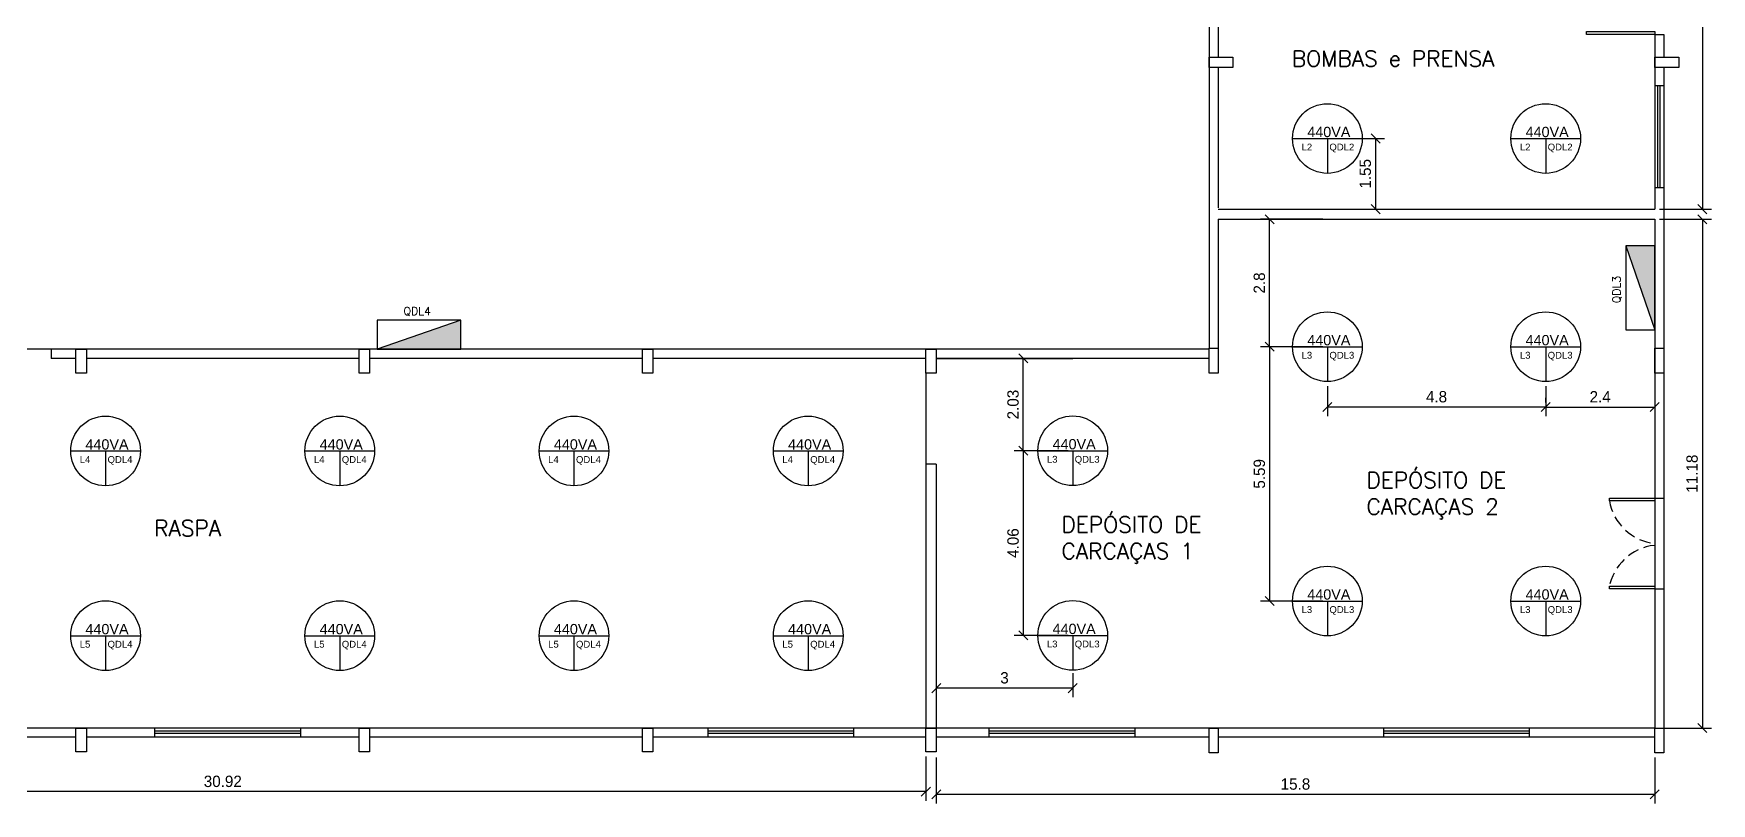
# Model space of a CAD drawing. Extents: x 196 to 565, y -49 to 207.
# Drawn here: x 303.82 to 340.72, y 12.34 to 29.26 of the extents above; entities that cross this region are included whole.
import ezdxf

# ---------------------------------------------------------------- set-up
doc = ezdxf.new("R2010")
doc.units = 0
doc.header["$MEASUREMENT"] = 0
doc.linetypes.add('DASHED2', pattern=[0.375, 0.25, -0.125])
doc.layers.get('0').update_dxf_attribs({"linetype": 'CONTINUOUS'})
doc.layers.get('DEFPOINTS').update_dxf_attribs({"linetype": 'CONTINUOUS'})
for name, color, linetype in [('_ARQ', 5, 'CONTINUOUS'), ('_ARQ-TEXTO', 4, 'CONTINUOUS'), ('_COTAS', 4, 'CONTINUOUS'), ('_ELT-LUMINARIAS', 3, 'CONTINUOUS'), ('_ELT-MÁQUINAS', 3, 'CONTINUOUS'), ('_ELT-PONTO', 2, 'CONTINUOUS'), ('_ELT-PONTO-TEXTO', 4, 'CONTINUOUS')]:
    doc.layers.add(name, color=color, linetype=linetype)
doc.styles.add('ARIAL', font='arial.ttf')
doc.styles.add('ROMANS', font='romans')
doc.dimstyles.new('LUMINOTECNICO', dxfattribs={"dimscale": 0, "dimtxt": 0.25, "dimasz": 0.2, "dimexe": 0.2, "dimexo": 0.1, "dimgap": 0.1, "dimtad": 1, "dimdsep": 46, "dimtxsty": 'Standard', "dimblk1": 'OBLIQUE', "dimblk2": 'OBLIQUE', "dimsah": 1, "dimcen": 0.2, "dimadec": 1, "dimazin": 0, "dimtfac": 1, "dimtmove": 0, "dimatfit": 3, "dimldrblk": 'OBLIQUE', "dimfxl": 1, "dimtolj": 1, "dimtzin": 0, "dimarcsym": 0})

# ---------------------------------------------------------------- blocks, each defined once
blk = doc.blocks.new('_OBLIQUE')
at = {"color": 0, "linetype": 'ByBlock'}
blk.add_line((-0.5, -0.5), (0.5, 0.5), dxfattribs=at)
blk = doc.blocks.new('*D31')
at = {"layer": '_COTAS', "color": 0, "linetype": 'Continuous', "lineweight": -2, "transparency": 16777216}
for p, q in [((339.573, 34.682), (340.718, 34.682)), ((340.518, 34.682), (340.518, 25.4)), ((339.573, 25.4), (340.718, 25.4))]:
    blk.add_line(p, q, dxfattribs=at)
at = {"layer": 'DEFPOINTS', "color": 0, "linetype": 'Continuous', "transparency": 16777216}
for p in [(339.473, 34.682), (339.473, 25.4), (340.518, 25.4)]:
    blk.add_point(p, dxfattribs=at)
at = {"layer": '_COTAS', "color": 0, "linetype": 'Continuous', "lineweight": -2, "transparency": 16777216, "xscale": 0.2, "yscale": 0.2, "zscale": 0.2}
for p, rotation in [((340.518, 34.682), 90), ((340.518, 25.4), 270)]:
    blk.add_blockref('_OBLIQUE', p, dxfattribs=dict(at, rotation=rotation))
at = {"layer": '_COTAS', "color": 0, "linetype": 'Continuous', "transparency": 16777216, "insert": (340.293, 30.041), "char_height": 0.25, "attachment_point": 5, "rotation": 90}
blk.add_mtext('\\A1;9.28', dxfattribs=at)
blk = doc.blocks.new('*D32')
at = {"layer": '_COTAS', "color": 0, "linetype": 'Continuous', "lineweight": -2, "transparency": 16777216}
for p, q in [((339.573, 25.176), (340.718, 25.176)), ((340.518, 25.176), (340.518, 13.994)), ((339.57, 13.994), (340.718, 13.994))]:
    blk.add_line(p, q, dxfattribs=at)
at = {"layer": 'DEFPOINTS', "color": 0, "linetype": 'Continuous', "transparency": 16777216}
for p in [(339.473, 25.176), (339.47, 13.994), (340.518, 13.994)]:
    blk.add_point(p, dxfattribs=at)
at = {"layer": '_COTAS', "color": 0, "linetype": 'Continuous', "lineweight": -2, "transparency": 16777216, "xscale": 0.2, "yscale": 0.2, "zscale": 0.2}
for p, rotation in [((340.518, 25.176), 90), ((340.518, 13.994), 270)]:
    blk.add_blockref('_OBLIQUE', p, dxfattribs=dict(at, rotation=rotation))
at = {"layer": '_COTAS', "color": 0, "linetype": 'Continuous', "transparency": 16777216, "insert": (340.293, 19.585), "char_height": 0.25, "attachment_point": 5, "rotation": 90}
blk.add_mtext('\\A1;11.18', dxfattribs=at)
blk = doc.blocks.new('*D22')
at = {"layer": '_COTAS', "color": 0, "linetype": 'Continuous', "lineweight": -2, "transparency": 16777216}
for p, q in [((323.673, 13.346), (323.673, 12.336)), ((339.47, 13.346), (339.47, 12.336)), ((339.47, 12.536), (323.673, 12.536))]:
    blk.add_line(p, q, dxfattribs=at)
at = {"layer": 'DEFPOINTS', "color": 0, "linetype": 'Continuous', "transparency": 16777216}
for p in [(323.673, 13.446), (339.47, 13.446), (323.673, 12.536)]:
    blk.add_point(p, dxfattribs=at)
at = {"layer": '_COTAS', "color": 0, "linetype": 'Continuous', "lineweight": -2, "transparency": 16777216, "xscale": 0.2, "yscale": 0.2, "zscale": 0.2, "rotation": 180}
blk.add_blockref('_OBLIQUE', (323.673, 12.536), dxfattribs=at)
at = {"layer": '_COTAS', "color": 0, "linetype": 'Continuous', "lineweight": -2, "transparency": 16777216, "xscale": 0.2, "yscale": 0.2, "zscale": 0.2}
blk.add_blockref('_OBLIQUE', (339.47, 12.536), dxfattribs=at)
at = {"layer": '_COTAS', "color": 0, "linetype": 'Continuous', "transparency": 16777216, "insert": (331.571, 12.761), "char_height": 0.25, "attachment_point": 5}
blk.add_mtext('\\A1;15.8', dxfattribs=at)
blk = doc.blocks.new('*D23')
at = {"layer": '_COTAS', "color": 0, "linetype": 'Continuous', "lineweight": -2, "transparency": 16777216}
for p, q in [((292.527, 13.37), (292.527, 12.395)), ((323.444, 13.37), (323.444, 12.395)), ((323.444, 12.595), (292.527, 12.595))]:
    blk.add_line(p, q, dxfattribs=at)
at = {"layer": 'DEFPOINTS', "color": 0, "linetype": 'Continuous', "transparency": 16777216}
for p in [(292.527, 13.47), (323.444, 13.47), (292.527, 12.595)]:
    blk.add_point(p, dxfattribs=at)
at = {"layer": '_COTAS', "color": 0, "linetype": 'Continuous', "lineweight": -2, "transparency": 16777216, "xscale": 0.2, "yscale": 0.2, "zscale": 0.2, "rotation": 180}
blk.add_blockref('_OBLIQUE', (292.527, 12.595), dxfattribs=at)
at = {"layer": '_COTAS', "color": 0, "linetype": 'Continuous', "lineweight": -2, "transparency": 16777216, "xscale": 0.2, "yscale": 0.2, "zscale": 0.2}
blk.add_blockref('_OBLIQUE', (323.444, 12.595), dxfattribs=at)
at = {"layer": '_COTAS', "color": 0, "linetype": 'Continuous', "transparency": 16777216, "insert": (307.985, 12.82), "char_height": 0.25, "attachment_point": 5}
blk.add_mtext('\\A1;30.92', dxfattribs=at)
blk = doc.blocks.new('LAMP_VaporMetal')
at = {"layer": '_ELT-LUMINARIAS', "linetype": 'Continuous'}
blk.add_circle((0, 0), 0.766, dxfattribs=at)
at = {"layer": '_ELT-MÁQUINAS', "linetype": 'Continuous'}
for p, q in [((-0.766, 0), (0.766, 0)), ((0, 0), (0, -0.766))]:
    blk.add_line(p, q, dxfattribs=at)
at = {"layer": '_ELT-LUMINARIAS', "linetype": 'Continuous', "style": 'ARIAL'}
for tag, p, height in [('220VA', (-0.442, 0.031), 0.226), ('L34', (-0.568, -0.263), 0.15), ('QDL5', (0.044, -0.263), 0.15)]:
    blk.add_attdef(tag, p, '', height=height, dxfattribs=at)
blk = doc.blocks.new('*D44')
at = {"layer": '_COTAS', "color": 0, "linetype": 'Continuous', "lineweight": -2, "transparency": 16777216}
for p, q in [((332.373, 26.952), (333.532, 26.952)), ((333.332, 26.952), (333.332, 25.4)), ((332.373, 25.4), (333.532, 25.4))]:
    blk.add_line(p, q, dxfattribs=at)
at = {"layer": 'DEFPOINTS', "color": 0, "linetype": 'Continuous', "transparency": 16777216}
for p in [(332.273, 26.952), (332.273, 25.4), (333.332, 25.4)]:
    blk.add_point(p, dxfattribs=at)
at = {"layer": '_COTAS', "color": 0, "linetype": 'Continuous', "lineweight": -2, "transparency": 16777216, "xscale": 0.2, "yscale": 0.2, "zscale": 0.2}
for p, rotation in [((333.332, 26.952), 90), ((333.332, 25.4), 270)]:
    blk.add_blockref('_OBLIQUE', p, dxfattribs=dict(at, rotation=rotation))
at = {"layer": '_COTAS', "color": 0, "linetype": 'Continuous', "transparency": 16777216, "insert": (333.107, 26.176), "char_height": 0.25, "attachment_point": 5, "rotation": 90}
blk.add_mtext('\\A1;1.55', dxfattribs=at)
blk = doc.blocks.new('*D48')
at = {"layer": '_COTAS', "color": 0, "linetype": 'Continuous', "lineweight": -2, "transparency": 16777216}
for p, q in [((326.573, 22.119), (325.387, 22.119)), ((325.587, 20.089), (325.587, 22.119)), ((326.573, 20.089), (325.387, 20.089))]:
    blk.add_line(p, q, dxfattribs=at)
at = {"layer": 'DEFPOINTS', "color": 0, "linetype": 'Continuous', "transparency": 16777216}
for p in [(325.587, 22.119), (326.673, 22.119), (326.673, 20.089)]:
    blk.add_point(p, dxfattribs=at)
at = {"layer": '_COTAS', "color": 0, "linetype": 'Continuous', "lineweight": -2, "transparency": 16777216, "xscale": 0.2, "yscale": 0.2, "zscale": 0.2}
for p, rotation in [((325.587, 22.119), 90), ((325.587, 20.089), 270)]:
    blk.add_blockref('_OBLIQUE', p, dxfattribs=dict(at, rotation=rotation))
at = {"layer": '_COTAS', "color": 0, "linetype": 'Continuous', "transparency": 16777216, "insert": (325.362, 21.104), "char_height": 0.25, "attachment_point": 5, "rotation": 90}
blk.add_mtext('\\A1;2.03', dxfattribs=at)
blk = doc.blocks.new('*D49')
at = {"layer": '_COTAS', "color": 0, "linetype": 'Continuous', "lineweight": -2, "transparency": 16777216}
for p, q in [((326.573, 20.089), (325.387, 20.089)), ((325.587, 20.089), (325.587, 16.029)), ((326.573, 16.029), (325.387, 16.029))]:
    blk.add_line(p, q, dxfattribs=at)
at = {"layer": 'DEFPOINTS', "color": 0, "linetype": 'Continuous', "transparency": 16777216}
for p in [(326.673, 20.089), (325.587, 16.029), (326.673, 16.029)]:
    blk.add_point(p, dxfattribs=at)
at = {"layer": '_COTAS', "color": 0, "linetype": 'Continuous', "lineweight": -2, "transparency": 16777216, "xscale": 0.2, "yscale": 0.2, "zscale": 0.2}
for p, rotation in [((325.587, 20.089), 90), ((325.587, 16.029), 270)]:
    blk.add_blockref('_OBLIQUE', p, dxfattribs=dict(at, rotation=rotation))
at = {"layer": '_COTAS', "color": 0, "linetype": 'Continuous', "transparency": 16777216, "insert": (325.362, 18.059), "char_height": 0.25, "attachment_point": 5, "rotation": 90}
blk.add_mtext('\\A1;4.06', dxfattribs=at)
blk = doc.blocks.new('*D50')
at = {"layer": '_COTAS', "color": 0, "linetype": 'Continuous', "lineweight": -2, "transparency": 16777216}
for p, q in [((323.673, 15.163), (323.673, 14.671)), ((326.673, 15.2), (326.673, 14.671)), ((326.673, 14.871), (323.673, 14.871))]:
    blk.add_line(p, q, dxfattribs=at)
at = {"layer": 'DEFPOINTS', "color": 0, "linetype": 'Continuous', "transparency": 16777216}
for p in [(323.673, 15.263), (326.673, 15.3), (323.673, 14.871)]:
    blk.add_point(p, dxfattribs=at)
at = {"layer": '_COTAS', "color": 0, "linetype": 'Continuous', "lineweight": -2, "transparency": 16777216, "xscale": 0.2, "yscale": 0.2, "zscale": 0.2, "rotation": 180}
blk.add_blockref('_OBLIQUE', (323.673, 14.871), dxfattribs=at)
at = {"layer": '_COTAS', "color": 0, "linetype": 'Continuous', "lineweight": -2, "transparency": 16777216, "xscale": 0.2, "yscale": 0.2, "zscale": 0.2}
blk.add_blockref('_OBLIQUE', (326.673, 14.871), dxfattribs=at)
at = {"layer": '_COTAS', "color": 0, "linetype": 'Continuous', "transparency": 16777216, "insert": (325.173, 15.096), "char_height": 0.25, "attachment_point": 5}
blk.add_mtext('\\A1;3', dxfattribs=at)
blk = doc.blocks.new('*D55')
at = {"layer": '_COTAS', "color": 0, "linetype": 'Continuous', "lineweight": -2, "transparency": 16777216}
for p, q in [((337.073, 21.51), (337.073, 20.85)), ((339.47, 21.51), (339.47, 20.85)), ((337.073, 21.05), (339.47, 21.05))]:
    blk.add_line(p, q, dxfattribs=at)
at = {"layer": 'DEFPOINTS', "color": 0, "linetype": 'Continuous', "transparency": 16777216}
for p in [(337.073, 21.61), (339.47, 21.61), (339.47, 21.05)]:
    blk.add_point(p, dxfattribs=at)
at = {"layer": '_COTAS', "color": 0, "linetype": 'Continuous', "lineweight": -2, "transparency": 16777216, "xscale": 0.2, "yscale": 0.2, "zscale": 0.2, "rotation": 180}
blk.add_blockref('_OBLIQUE', (337.073, 21.05), dxfattribs=at)
at = {"layer": '_COTAS', "color": 0, "linetype": 'Continuous', "lineweight": -2, "transparency": 16777216, "xscale": 0.2, "yscale": 0.2, "zscale": 0.2}
blk.add_blockref('_OBLIQUE', (339.47, 21.05), dxfattribs=at)
at = {"layer": '_COTAS', "color": 0, "linetype": 'Continuous', "transparency": 16777216, "insert": (338.271, 21.275), "char_height": 0.25, "attachment_point": 5}
blk.add_mtext('\\A1;2.4', dxfattribs=at)
blk = doc.blocks.new('*D56')
at = {"layer": '_COTAS', "color": 0, "linetype": 'Continuous', "lineweight": -2, "transparency": 16777216}
for p, q in [((332.273, 21.51), (332.273, 20.85)), ((337.073, 21.05), (332.273, 21.05)), ((337.073, 21.15), (337.073, 21.25))]:
    blk.add_line(p, q, dxfattribs=at)
at = {"layer": 'DEFPOINTS', "color": 0, "linetype": 'Continuous', "transparency": 16777216}
for p in [(332.273, 21.61), (332.273, 21.05), (337.073, 21.05)]:
    blk.add_point(p, dxfattribs=at)
at = {"layer": '_COTAS', "color": 0, "linetype": 'Continuous', "lineweight": -2, "transparency": 16777216, "xscale": 0.2, "yscale": 0.2, "zscale": 0.2, "rotation": 180}
blk.add_blockref('_OBLIQUE', (332.273, 21.05), dxfattribs=at)
at = {"layer": '_COTAS', "color": 0, "linetype": 'Continuous', "lineweight": -2, "transparency": 16777216, "xscale": 0.2, "yscale": 0.2, "zscale": 0.2}
blk.add_blockref('_OBLIQUE', (337.073, 21.05), dxfattribs=at)
at = {"layer": '_COTAS', "color": 0, "linetype": 'Continuous', "transparency": 16777216, "insert": (334.673, 21.275), "char_height": 0.25, "attachment_point": 5}
blk.add_mtext('\\A1;4.8', dxfattribs=at)
blk = doc.blocks.new('*D57')
at = {"layer": '_COTAS', "color": 0, "linetype": 'Continuous', "lineweight": -2, "transparency": 16777216}
for p, q in [((332.173, 25.176), (330.803, 25.176)), ((331.003, 22.376), (331.003, 25.176)), ((332.173, 22.376), (330.803, 22.376))]:
    blk.add_line(p, q, dxfattribs=at)
at = {"layer": 'DEFPOINTS', "color": 0, "linetype": 'Continuous', "transparency": 16777216}
for p in [(331.003, 25.176), (332.273, 25.176), (332.273, 22.376)]:
    blk.add_point(p, dxfattribs=at)
at = {"layer": '_COTAS', "color": 0, "linetype": 'Continuous', "lineweight": -2, "transparency": 16777216, "xscale": 0.2, "yscale": 0.2, "zscale": 0.2}
for p, rotation in [((331.003, 25.176), 90), ((331.003, 22.376), 270)]:
    blk.add_blockref('_OBLIQUE', p, dxfattribs=dict(at, rotation=rotation))
at = {"layer": '_COTAS', "color": 0, "linetype": 'Continuous', "transparency": 16777216, "insert": (330.778, 23.776), "char_height": 0.25, "attachment_point": 5, "rotation": 90}
blk.add_mtext('\\A1;2.8', dxfattribs=at)
blk = doc.blocks.new('*D58')
at = {"layer": '_COTAS', "color": 0, "linetype": 'Continuous', "lineweight": -2, "transparency": 16777216}
for p, q in [((330.903, 22.376), (330.803, 22.376)), ((331.003, 22.376), (331.003, 16.786)), ((332.173, 16.786), (330.803, 16.786))]:
    blk.add_line(p, q, dxfattribs=at)
at = {"layer": 'DEFPOINTS', "color": 0, "linetype": 'Continuous', "transparency": 16777216}
for p in [(331.003, 22.376), (331.003, 16.786), (332.273, 16.786)]:
    blk.add_point(p, dxfattribs=at)
at = {"layer": '_COTAS', "color": 0, "linetype": 'Continuous', "lineweight": -2, "transparency": 16777216, "xscale": 0.2, "yscale": 0.2, "zscale": 0.2}
for p, rotation in [((331.003, 22.376), 90), ((331.003, 16.786), 270)]:
    blk.add_blockref('_OBLIQUE', p, dxfattribs=dict(at, rotation=rotation))
at = {"layer": '_COTAS', "color": 0, "linetype": 'Continuous', "transparency": 16777216, "insert": (330.778, 19.581), "char_height": 0.25, "attachment_point": 5, "rotation": 90}
blk.add_mtext('\\A1;5.59', dxfattribs=at)

msp = doc.modelspace()

# ---------------------------------------------------------------- hatches: boundary and pattern name
at = {"layer": '_ELT-PONTO', "linetype": 'Continuous'}
for points in [[(339.473, 24.59), (338.836, 24.59), (339.473, 22.75)], [(313.219, 22.319), (313.219, 22.956), (311.379, 22.319)]]:
    msp.add_hatch(color=256, dxfattribs=at).paths.add_polyline_path(points)

# ---------------------------------------------------------------- linework, layer by layer
at = {"layer": '_ARQ'}
for p, q in [((329.673, 60.828), (329.673, 22.343)), ((329.873, 34.682), (329.873, 28.742)), ((339.473, 29.242), (339.473, 25.4)), ((339.673, 29.242), (339.673, 28.742)), ((339.673, 28.512), (339.673, 13.794)), ((339.473, 28.12), (339.676, 28.12)), ((339.538, 25.866), (339.538, 28.117)), ((339.591, 25.866), (339.591, 28.117)), ((339.676, 25.866), (339.473, 25.866)), ((329.873, 25.4), (339.473, 25.4)), ((329.873, 25.176), (339.473, 25.176)), ((339.473, 25.176), (339.473, 13.994)), ((329.67, 22.319), (286.298, 22.319)), ((304.756, 22.119), (304.208, 22.119)), ((310.985, 22.119), (304.985, 22.119)), ((317.214, 22.119), (311.214, 22.119)), ((323.444, 22.119), (317.444, 22.119)), ((329.673, 22.119), (323.673, 22.119)), ((339.473, 19.05), (339.673, 19.05)), ((339.473, 17.05), (339.673, 17.05)), ((339.473, 13.994), (286.298, 13.994)), ((304.756, 13.794), (298.756, 13.794)), ((310.985, 13.794), (304.985, 13.794)), ((306.491, 13.794), (306.491, 13.997)), ((306.491, 13.932), (309.688, 13.932)), ((306.491, 13.879), (309.688, 13.879)), ((309.691, 13.997), (309.691, 13.794)), ((317.214, 13.794), (311.214, 13.794)), ((323.444, 13.794), (317.444, 13.794)), ((318.656, 13.794), (318.656, 13.997)), ((318.656, 13.932), (321.853, 13.932)), ((318.656, 13.879), (321.853, 13.879)), ((321.856, 13.997), (321.856, 13.794)), ((329.67, 13.794), (323.673, 13.794)), ((324.837, 13.794), (324.837, 13.997)), ((324.837, 13.932), (328.034, 13.932)), ((324.837, 13.879), (328.034, 13.879)), ((328.037, 13.997), (328.037, 13.794)), ((339.47, 13.794), (329.873, 13.794)), ((333.513, 13.794), (333.513, 13.997)), ((333.513, 13.932), (336.711, 13.932)), ((333.513, 13.879), (336.711, 13.879)), ((336.713, 13.997), (336.713, 13.794))]:
    msp.add_line(p, q, dxfattribs=at)
at = {"layer": '_ARQ', "linetype": 'Continuous'}
for p, q in [((339.473, 29.242), (339.673, 29.242)), ((329.873, 28.512), (329.873, 25.427)), ((329.873, 25.176), (329.873, 22.343)), ((304.208, 22.319), (304.208, 22.119)), ((323.444, 21.794), (323.444, 13.994)), ((323.673, 19.794), (323.444, 19.794)), ((323.673, 19.794), (323.673, 13.994)), ((339.473, 19.02), (339.473, 17.08))]:
    msp.add_line(p, q, dxfattribs=at)
for points in [[(339.473, 29.242), (337.973, 29.242), (337.973, 29.302), (339.473, 29.302)], [(329.873, 21.794), (329.67, 21.794), (329.67, 22.343), (329.873, 22.343)], [(339.673, 21.794), (339.47, 21.794), (339.47, 22.343), (339.673, 22.343)], [(339.473, 18.99), (338.473, 18.99), (338.473, 19.05), (339.473, 19.05)], [(339.473, 17.05), (338.473, 17.05), (338.473, 17.11), (339.473, 17.11)], [(329.873, 13.446), (329.67, 13.446), (329.67, 13.994), (329.873, 13.994)], [(339.673, 13.446), (339.47, 13.446), (339.47, 13.994), (339.673, 13.994)]]:
    msp.add_lwpolyline(points, close=True, dxfattribs=at)
at = {"layer": '_ARQ'}
for points in [[(329.673, 28.742), (330.197, 28.742), (330.197, 28.512), (329.673, 28.512)], [(339.473, 28.742), (339.997, 28.742), (339.997, 28.512), (339.473, 28.512)], [(304.985, 22.319), (304.985, 21.794), (304.756, 21.794), (304.756, 22.319)], [(311.214, 22.319), (311.214, 21.794), (310.985, 21.794), (310.985, 22.319)], [(317.444, 22.319), (317.444, 21.794), (317.214, 21.794), (317.214, 22.319)], [(323.673, 22.319), (323.673, 21.794), (323.444, 21.794), (323.444, 22.319)], [(304.985, 13.994), (304.985, 13.47), (304.756, 13.47), (304.756, 13.994)], [(311.214, 13.994), (311.214, 13.47), (310.985, 13.47), (310.985, 13.994)], [(317.444, 13.994), (317.444, 13.47), (317.214, 13.47), (317.214, 13.994)], [(323.673, 13.994), (323.673, 13.47), (323.444, 13.47), (323.444, 13.994)]]:
    msp.add_lwpolyline(points, close=True, dxfattribs=at)
at = {"layer": '_ARQ', "linetype": 'DASHED2'}
for centre, start, end in [((339.593, 19.18), 189.6213, 263.9217), ((339.586, 16.88), 96.0783, 170.3787)]:
    msp.add_arc(centre, 1.136, start, end, dxfattribs=at)
at = {"layer": '_COTAS', "linetype": 'Continuous'}
msp.add_line((323.673, 22.119), (326.673, 22.119), dxfattribs=at)
at = {"layer": '_ELT-PONTO', "linetype": 'Continuous'}
for p, q in [((338.836, 24.59), (339.473, 22.75)), ((313.219, 22.956), (311.379, 22.319))]:
    msp.add_line(p, q, dxfattribs=at)
for points in [[(339.473, 24.59), (338.836, 24.59), (338.836, 22.75), (339.473, 22.75)], [(313.219, 22.319), (313.219, 22.956), (311.379, 22.956), (311.379, 22.319)]]:
    msp.add_lwpolyline(points, close=True, dxfattribs=at)

# ---------------------------------------------------------------- block references
at = {"layer": '_ELT-LUMINARIAS', "linetype": 'Continuous'}
for p, values in [((332.273, 26.952), {'220VA': '440VA', 'L34': 'L2', 'QDL5': 'QDL2'}), ((337.073, 26.952), {'220VA': '440VA', 'L34': 'L2', 'QDL5': 'QDL2'}), ((332.273, 22.376), {'220VA': '440VA', 'L34': 'L3', 'QDL5': 'QDL3'}), ((337.073, 22.376), {'220VA': '440VA', 'L34': 'L3', 'QDL5': 'QDL3'}), ((305.407, 20.084), {'220VA': '440VA', 'L34': 'L4', 'QDL5': 'QDL4'}), ((310.557, 20.084), {'220VA': '440VA', 'L34': 'L4', 'QDL5': 'QDL4'}), ((315.707, 20.084), {'220VA': '440VA', 'L34': 'L4', 'QDL5': 'QDL4'}), ((320.857, 20.084), {'220VA': '440VA', 'L34': 'L4', 'QDL5': 'QDL4'}), ((326.673, 20.089), {'220VA': '440VA', 'L34': 'L3', 'QDL5': 'QDL3'}), ((332.273, 16.786), {'220VA': '440VA', 'L34': 'L3', 'QDL5': 'QDL3'}), ((337.073, 16.786), {'220VA': '440VA', 'L34': 'L3', 'QDL5': 'QDL3'}), ((305.407, 16.024), {'220VA': '440VA', 'L34': 'L5', 'QDL5': 'QDL4'}), ((310.557, 16.024), {'220VA': '440VA', 'L34': 'L5', 'QDL5': 'QDL4'}), ((315.707, 16.024), {'220VA': '440VA', 'L34': 'L5', 'QDL5': 'QDL4'}), ((320.857, 16.024), {'220VA': '440VA', 'L34': 'L5', 'QDL5': 'QDL4'}), ((326.673, 16.029), {'220VA': '440VA', 'L34': 'L3', 'QDL5': 'QDL3'})]:
    msp.add_blockref('LAMP_VaporMetal', p, dxfattribs=at).add_auto_attribs(values)

# ---------------------------------------------------------------- texts
at = {"layer": '_ARQ-TEXTO', "style": 'ROMANS'}
for s, p in [('BOMBAS e PRENSA', (331.49, 28.533)), ('RASPA', (306.477, 18.212))]:
    msp.add_text(s, height=0.35, dxfattribs=at).set_placement(p)
at = {"layer": '_ARQ-TEXTO', "linetype": 'Continuous', "char_height": 0.35, "attachment_point": 1, "style": 'ROMANS'}
for s, insert, width in [('DEPÓSITO DE \\PCARCAÇAS 2', (333.133, 19.618), 7.0685), ('DEPÓSITO DE \\PCARCAÇAS 1', (326.428, 18.641), 6.968)]:
    msp.add_mtext(s, dxfattribs=dict(at, insert=insert, width=width))
at = {"layer": '_ELT-PONTO-TEXTO', "style": 'ROMANS'}
msp.add_text('QDL3', height=0.176, rotation=90, dxfattribs=at).set_placement((338.72, 23.329))
msp.add_text('QDL4', height=0.176, dxfattribs=at).set_placement((311.958, 23.072))

# ---------------------------------------------------------------- dimensions: what is measured, and where the dimension line sits
at = {"layer": '_COTAS', "linetype": 'Continuous'}
for base, p1, p2, picture, middle in [((340.518, 25.4), (339.473, 34.682), (339.473, 25.4), '*D31', (340.293, 30.041)), ((333.332, 25.4), (332.273, 26.952), (332.273, 25.4), '*D44', (333.107, 26.176)), ((331.003, 25.176), (332.273, 22.376), (332.273, 25.176), '*D57', (330.778, 23.776)), ((340.518, 13.994), (339.473, 25.176), (339.47, 13.994), '*D32', (340.293, 19.585)), ((325.587, 22.119), (326.673, 20.089), (326.673, 22.119), '*D48', (325.362, 21.104)), ((331.003, 16.786), (331.003, 22.376), (332.273, 16.786), '*D58', (330.778, 19.581)), ((325.587, 16.029), (326.673, 20.089), (326.673, 16.029), '*D49', (325.362, 18.059))]:
    dim = msp.add_linear_dim(base=base, p1=p1, p2=p2, angle=90, dimstyle='LUMINOTECNICO', override={"dimscale": 1}, dxfattribs=at)
    dim.commit()
    dim.dimension.update_dxf_attribs({"geometry": picture, "text_midpoint": middle})
for base, p1, p2, picture, middle in [((332.273, 21.05), (337.073, 21.05), (332.273, 21.61), '*D56', (334.673, 21.275)), ((339.47, 21.05), (337.073, 21.61), (339.47, 21.61), '*D55', (338.271, 21.275)), ((323.673, 14.871), (326.673, 15.3), (323.673, 15.263), '*D50', (325.173, 15.096)), ((292.527, 12.595), (323.444, 13.47), (292.527, 13.47), '*D23', (307.985, 12.82)), ((323.673, 12.536), (339.47, 13.446), (323.673, 13.446), '*D22', (331.571, 12.761))]:
    dim = msp.add_linear_dim(base=base, p1=p1, p2=p2, dimstyle='LUMINOTECNICO', override={"dimscale": 1}, dxfattribs=at)
    dim.commit()
    dim.dimension.update_dxf_attribs({"geometry": picture, "text_midpoint": middle})

doc.saveas('drawing.dxf')
